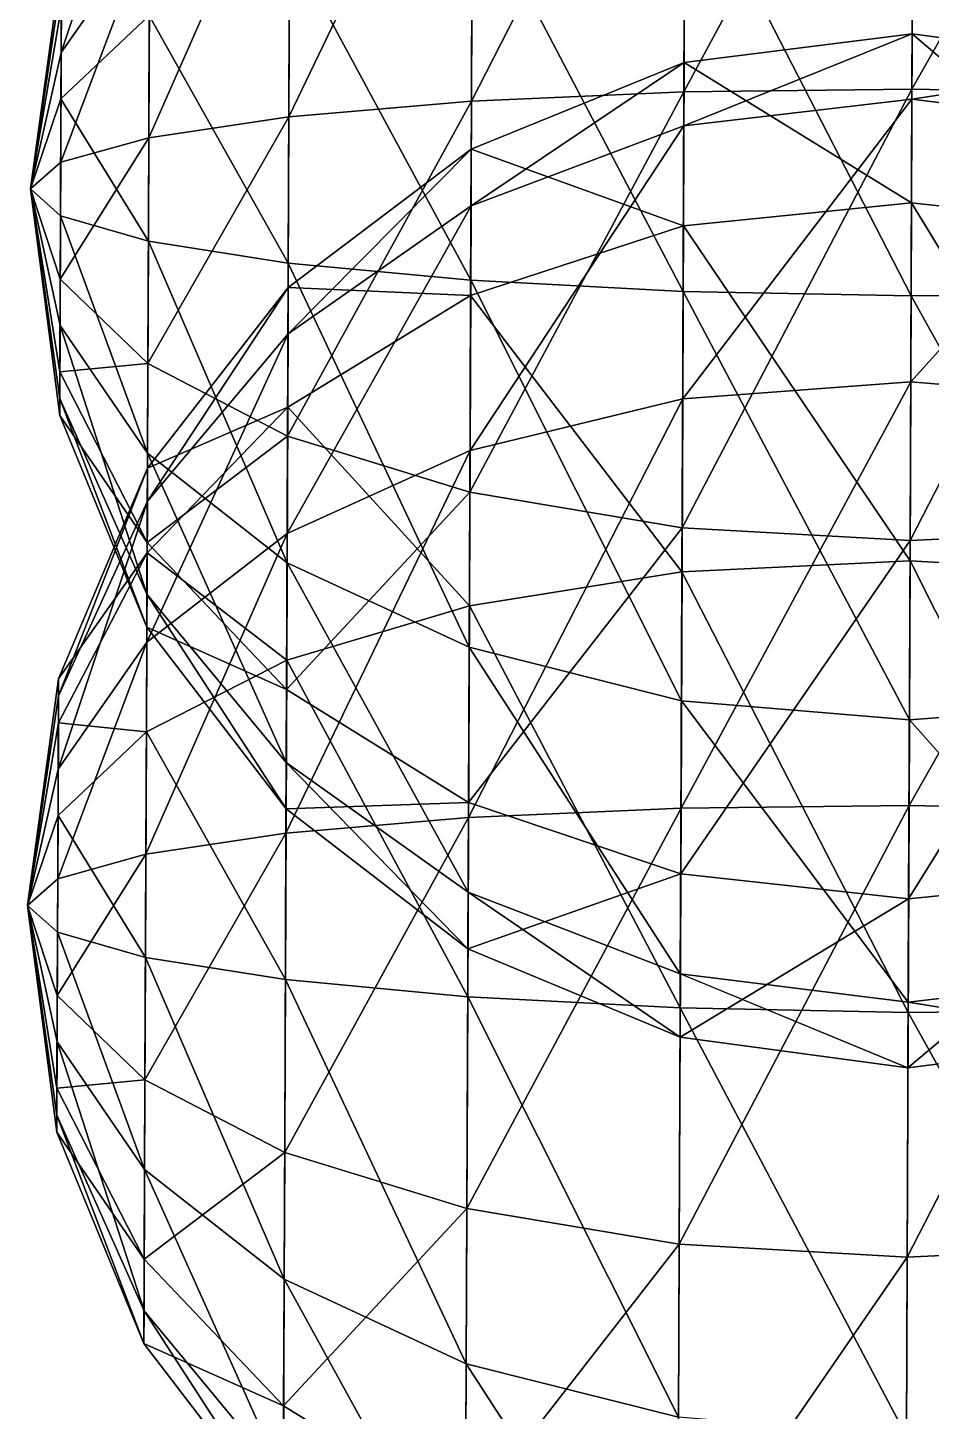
# Model space of a CAD drawing. Header units: metres. Extents: x -322 to 100, y -423 to 142.
# Drawn here: x 39.59 to 70.36, y -2.52 to 44.57 of the extents above; entities that cross this region are included whole.
import ezdxf

# ---------------------------------------------------------------- set-up
doc = ezdxf.new("R2010")
doc.units = ezdxf.units.M

msp = doc.modelspace()

# ---------------------------------------------------------------- linework, layer by layer
for points in [[(69.75841, 56.905945, -816.6804), (61.991394, 56.326256, -817.4996), (61.9344, 42.393093, -811.9441), (61.934498, 42.393192, -811.944)], [(69.75841, 56.905945, -816.6804), (61.9344, 42.393093, -811.9441), (69.699394, 42.48127, -810.9289), (69.69949, 42.48137, -810.9288)], [(77.52041, 56.262733, -817.4996), (69.75841, 56.905945, -816.6804), (69.699394, 42.48127, -810.9289), (69.69949, 42.48137, -810.9288)], [(61.991394, 56.326256, -817.4996), (54.748695, 54.563175, -819.9013), (54.697594, 42.071037, -814.9204), (54.697693, 42.071136, -814.9203)], [(61.991394, 56.326256, -817.4996), (54.697594, 42.071037, -814.9204), (61.9344, 42.393093, -811.9441), (61.934498, 42.393192, -811.944)], [(77.52041, 56.262733, -817.4996), (69.699394, 42.48127, -810.9289), (77.46341, 42.329567, -811.9441), (77.46351, 42.329666, -811.944)], [(54.748695, 54.563175, -819.9013), (48.523876, 51.736847, -823.7219), (48.482155, 41.537064, -819.655), (48.482254, 41.537163, -819.6549)], [(54.748695, 54.563175, -819.9013), (48.482155, 41.537064, -819.655), (54.697594, 42.071037, -814.9204), (54.697693, 42.071136, -814.9203)], [(43.760826, 52.84809, -834.7977), (40.736645, 46.213142, -837.6552), (40.726463, 43.72423, -834.4993), (40.726562, 43.72433, -834.4992)], [(43.760826, 52.84809, -834.7977), (40.726463, 43.72423, -834.4993), (43.741158, 48.039886, -828.70105), (43.741257, 48.039986, -828.7009)], [(48.523876, 51.736847, -823.7219), (43.741158, 48.039886, -828.70105), (43.711655, 40.82755, -825.8253), (43.711754, 40.82765, -825.8252)], [(48.523876, 51.736847, -823.7219), (43.711655, 40.82755, -825.8253), (48.482155, 41.537064, -819.655), (48.482254, 41.537163, -819.6549)], [(61.90658, 35.592976, -869.49927), (54.727097, 49.283173, -864.59045), (61.967304, 50.437176, -867.3439), (61.967403, 50.437275, -867.34375)], [(69.6706, 35.44127, -870.51447), (61.90658, 35.592976, -869.49927), (61.967304, 50.437176, -867.3439), (61.967403, 50.437275, -867.34375)], [(69.6706, 35.44127, -870.51447), (61.967304, 50.437176, -867.3439), (69.73347, 50.80912, -868.283), (69.73357, 50.80922, -868.2829)], [(77.43559, 35.52945, -869.49927), (69.6706, 35.44127, -870.51447), (69.73347, 50.80912, -868.283), (69.73357, 50.80922, -868.2829)], [(77.43559, 35.52945, -869.49927), (69.73347, 50.80912, -868.283), (77.496315, 50.373653, -867.3439), (77.496414, 50.373753, -867.34375)], [(54.672653, 35.97422, -866.52295), (48.50624, 47.425743, -860.21045), (54.727097, 49.283173, -864.59045), (54.727196, 49.28327, -864.59033)], [(61.90658, 35.592976, -869.49927), (54.672653, 35.97422, -866.52295), (54.727097, 49.283173, -864.59045), (54.727196, 49.28327, -864.59033)], [(43.741158, 48.039886, -828.70105), (40.726463, 43.72423, -834.4993), (40.711193, 39.990852, -833.01074), (40.711292, 39.99095, -833.0106)], [(43.741158, 48.039886, -828.70105), (40.711193, 39.990852, -833.01074), (43.711655, 40.82755, -825.8253), (43.711754, 40.82765, -825.8252)], [(48.461792, 36.55903, -861.7883), (43.728683, 44.991474, -854.5023), (48.50624, 47.425743, -860.21045), (48.50634, 47.425842, -860.2103)], [(54.672653, 35.97422, -866.52295), (48.461792, 36.55903, -861.7883), (48.50624, 47.425743, -860.21045), (48.50634, 47.425842, -860.2103)], [(40.732918, 45.3021, -845.36615), (39.68525, 39.083992, -840.7217), (40.739006, 46.790684, -841.63275), (40.739105, 46.790783, -841.6326)], [(40.739006, 46.790684, -841.63275), (39.68525, 39.083992, -840.7217), (40.736645, 46.213142, -837.6552), (40.736744, 46.21324, -837.6551)], [(40.736645, 46.213142, -837.6552), (39.68525, 39.083992, -840.7217), (40.726463, 43.72423, -834.4993), (40.726562, 43.72433, -834.4992)], [(40.72001, 42.14626, -847.8551), (39.68525, 39.083992, -840.7217), (40.732918, 45.3021, -845.36615), (40.733017, 45.3022, -845.366)], [(43.728683, 44.991474, -854.5023), (40.72001, 42.14626, -847.8551), (40.732918, 45.3021, -845.36615), (40.733017, 45.3022, -845.366)], [(43.69725, 37.30755, -855.61804), (40.72001, 42.14626, -847.8551), (43.728683, 44.991474, -854.5023), (43.728783, 44.991573, -854.5022)], [(48.461792, 36.55903, -861.7883), (43.69725, 37.30755, -855.61804), (43.728683, 44.991474, -854.5023), (43.728783, 44.991573, -854.5022)], [(69.70712, 44.36815, -676.2973), (61.93846, 43.38475, -676.17737), (61.929646, 41.229347, -661.333), (61.929745, 41.229446, -661.3329)], [(69.70712, 44.36815, -676.2973), (61.929646, 41.229347, -661.333), (69.698, 42.136707, -660.9293), (69.6981, 42.136806, -660.9292)], [(69.68359, 38.616707, -690.7221), (61.93846, 43.38475, -676.17737), (69.70712, 44.36815, -676.2973), (69.70722, 44.368248, -676.2972)], [(77.44475, 37.765762, -690.11066), (69.68359, 38.616707, -690.7221), (69.70712, 44.36815, -676.2973), (69.70722, 44.368248, -676.2972)], [(77.467476, 43.321228, -676.17737), (69.70712, 44.36815, -676.2973), (69.698, 42.136707, -660.9293), (69.6981, 42.136806, -660.9292)], [(77.44475, 37.765762, -690.11066), (69.70712, 44.36815, -676.2973), (77.467476, 43.321228, -676.17737), (77.467575, 43.321327, -676.17725)], [(40.726463, 43.72423, -834.4993), (39.68525, 39.083992, -840.7217), (40.711193, 39.990852, -833.01074), (40.711292, 39.99095, -833.0106)], [(61.93846, 43.38475, -676.17737), (54.690918, 40.438065, -675.82574), (54.683014, 38.505585, -662.51666), (54.683113, 38.505684, -662.51654)], [(61.93846, 43.38475, -676.17737), (54.683014, 38.505585, -662.51666), (61.929646, 41.229347, -661.333), (61.929745, 41.229446, -661.3329)], [(61.915737, 37.829285, -690.11066), (54.690918, 40.438065, -675.82574), (61.93846, 43.38475, -676.17737), (61.93856, 43.38485, -676.17725)], [(69.68359, 38.616707, -690.7221), (61.915737, 37.829285, -690.11066), (61.93846, 43.38475, -676.17737), (61.93856, 43.38485, -676.17725)], [(77.467476, 43.321228, -676.17737), (69.698, 42.136707, -660.9293), (77.45866, 41.165825, -661.333), (77.458755, 41.165924, -661.3329)], [(61.9344, 42.393093, -811.9441), (54.697594, 42.071037, -814.9204), (54.64315, 28.762093, -816.8529), (54.64325, 28.762192, -816.8528)], [(61.9344, 42.393093, -811.9441), (54.64315, 28.762093, -816.8529), (61.873676, 27.54889, -814.0995), (61.873775, 27.548988, -814.09937)], [(69.699394, 42.48127, -810.9289), (61.9344, 42.393093, -811.9441), (61.873676, 27.54889, -814.0995), (61.873775, 27.548988, -814.09937)], [(69.699394, 42.48127, -810.9289), (61.873676, 27.54889, -814.0995), (69.636536, 27.113419, -813.16034), (69.636635, 27.113518, -813.1602)], [(77.46341, 42.329567, -811.9441), (69.699394, 42.48127, -810.9289), (69.636536, 27.113419, -813.16034), (69.636635, 27.113518, -813.1602)], [(40.70374, 38.168766, -848.4326), (39.68525, 39.083992, -840.7217), (40.72001, 42.14626, -847.8551), (40.720108, 42.14636, -847.855)], [(43.69725, 37.30755, -855.61804), (40.70374, 38.168766, -848.4326), (40.72001, 42.14626, -847.8551), (40.720108, 42.14636, -847.855)], [(54.697594, 42.071037, -814.9204), (48.482155, 41.537064, -819.655), (48.437702, 30.670353, -821.2329), (48.4378, 30.670452, -821.2328)], [(54.697594, 42.071037, -814.9204), (48.437702, 30.670353, -821.2329), (54.64315, 28.762093, -816.8529), (54.64325, 28.762192, -816.8528)], [(69.698, 42.136707, -660.9293), (61.929646, 41.229347, -661.333), (61.891647, 31.940605, -649.5552), (61.891747, 31.940704, -649.55505)], [(69.698, 42.136707, -660.9293), (61.891647, 31.940605, -649.5552), (69.65866, 32.520294, -648.736), (69.65876, 32.520393, -648.7359)], [(77.46341, 42.329567, -811.9441), (69.636536, 27.113419, -813.16034), (77.40269, 27.485367, -814.0995), (77.40279, 27.485466, -814.09937)], [(77.45866, 41.165825, -661.333), (69.698, 42.136707, -660.9293), (69.65866, 32.520294, -648.736), (69.65876, 32.520393, -648.7359)], [(48.482155, 41.537064, -819.655), (43.711655, 40.82755, -825.8253), (43.68022, 33.143623, -826.94104), (43.68032, 33.143723, -826.9409)], [(48.482155, 41.537064, -819.655), (43.68022, 33.143623, -826.94104), (48.437702, 30.670353, -821.2329), (48.4378, 30.670452, -821.2328)], [(61.929646, 41.229347, -661.333), (54.683014, 38.505585, -662.51666), (54.64895, 30.177525, -651.9569), (54.649048, 30.177624, -651.9568)], [(61.929646, 41.229347, -661.333), (54.64895, 30.177525, -651.9569), (61.891647, 31.940605, -649.5552), (61.891747, 31.940704, -649.55505)], [(77.45866, 41.165825, -661.333), (69.65866, 32.520294, -648.736), (77.42066, 31.87708, -649.5552), (77.42076, 31.87718, -649.55505)], [(43.711655, 40.82755, -825.8253), (40.711193, 39.990852, -833.01074), (40.694923, 36.01336, -833.58826), (40.695023, 36.01346, -833.58813)], [(43.711655, 40.82755, -825.8253), (40.694923, 36.01336, -833.58826), (43.68022, 33.143623, -826.94104), (43.68032, 33.143723, -826.9409)], [(54.690918, 40.438065, -675.82574), (48.4584, 35.728893, -675.2663), (48.451942, 34.151028, -664.39954), (48.45204, 34.151127, -664.3994)], [(54.690918, 40.438065, -675.82574), (48.451942, 34.151028, -664.39954), (54.683014, 38.505585, -662.51666), (54.683113, 38.505684, -662.51654)], [(54.670544, 35.457172, -688.31793), (48.4584, 35.728893, -675.2663), (54.690918, 40.438065, -675.82574), (54.691017, 40.438164, -675.8256)], [(61.915737, 37.829285, -690.11066), (54.670544, 35.457172, -688.31793), (54.690918, 40.438065, -675.82574), (54.691017, 40.438164, -675.8256)], [(40.711193, 39.990852, -833.01074), (39.68525, 39.083992, -840.7217), (40.694923, 36.01336, -833.58826), (40.695023, 36.01346, -833.58813)], [(40.694923, 36.01336, -833.58826), (39.68525, 39.083992, -840.7217), (40.682014, 32.85752, -836.0772), (40.682114, 32.85762, -836.0771)], [(40.682014, 32.85752, -836.0772), (39.68525, 39.083992, -840.7217), (40.675926, 31.368938, -839.8106), (40.676025, 31.369038, -839.8105)], [(40.675926, 31.368938, -839.8106), (39.68525, 39.083992, -840.7217), (40.678288, 31.946476, -843.78815), (40.678387, 31.946575, -843.788)], [(40.678288, 31.946476, -843.78815), (39.68525, 39.083992, -840.7217), (40.68847, 34.435387, -846.94403), (40.68857, 34.435486, -846.9439)], [(40.68847, 34.435387, -846.94403), (39.68525, 39.083992, -840.7217), (40.70374, 38.168766, -848.4326), (40.70384, 38.168865, -848.4325)], [(43.667747, 30.095215, -852.7423), (40.68847, 34.435387, -846.94403), (40.70374, 38.168766, -848.4326), (40.70384, 38.168865, -848.4325)], [(43.667747, 30.095215, -852.7423), (40.70374, 38.168766, -848.4326), (43.69725, 37.30755, -855.61804), (43.69735, 37.307648, -855.6179)], [(54.683014, 38.505585, -662.51666), (48.451942, 34.151028, -664.39954), (48.42413, 27.351196, -655.7775), (48.42423, 27.351295, -655.7774)], [(54.683014, 38.505585, -662.51666), (48.42413, 27.351196, -655.7775), (54.64895, 30.177525, -651.9569), (54.649048, 30.177624, -651.9568)], [(69.63372, 26.423471, -700.3386), (61.915737, 37.829285, -690.11066), (69.68359, 38.616707, -690.7221), (69.68369, 38.616806, -690.722)], [(77.39657, 25.988003, -699.3995), (69.63372, 26.423471, -700.3386), (69.68359, 38.616707, -690.7221), (69.68369, 38.616806, -690.722)], [(69.68359, 38.616707, -690.7221), (69.68359, 38.616707, -690.7221), (69.63372, 26.423471, -700.3386), (69.63382, 26.42357, -700.3385)], [(77.39657, 25.988003, -699.3995), (69.68359, 38.616707, -690.7221), (77.44475, 37.765762, -690.11066), (77.44485, 37.76586, -690.11053)], [(61.867558, 26.051525, -699.3995), (54.670544, 35.457172, -688.31793), (61.915737, 37.829285, -690.11066), (61.915836, 37.829384, -690.11053)], [(69.63372, 26.423471, -700.3386), (61.867558, 26.051525, -699.3995), (61.915737, 37.829285, -690.11066), (61.915836, 37.829384, -690.11053)], [(61.915737, 37.829285, -690.11066), (61.915737, 37.829285, -690.11066), (61.867558, 26.051525, -699.3995), (61.867657, 26.051624, -699.39935)], [(48.420067, 26.35925, -857.72144), (43.667747, 30.095215, -852.7423), (43.69725, 37.30755, -855.61804), (43.69735, 37.307648, -855.6179)], [(48.420067, 26.35925, -857.72144), (43.69725, 37.30755, -855.61804), (48.461792, 36.55903, -861.7883), (48.46189, 36.559128, -861.7882)], [(54.62155, 23.48209, -861.54205), (48.420067, 26.35925, -857.72144), (48.461792, 36.55903, -861.7883), (48.46189, 36.559128, -861.7882)], [(54.62155, 23.48209, -861.54205), (48.461792, 36.55903, -861.7883), (54.672653, 35.97422, -866.52295), (54.672752, 35.97432, -866.5228)], [(43.68022, 33.143623, -826.94104), (40.694923, 36.01336, -833.58826), (40.682014, 32.85752, -836.0772), (40.682114, 32.85762, -836.0771)], [(61.849586, 21.659815, -863.9438), (54.62155, 23.48209, -861.54205), (54.672653, 35.97422, -866.52295), (54.672752, 35.97432, -866.5228)], [(61.849586, 21.659815, -863.9438), (54.672653, 35.97422, -866.52295), (61.90658, 35.592976, -869.49927), (61.90668, 35.593075, -869.49915)], [(48.4584, 35.728893, -675.2663), (43.66564, 29.578163, -674.5373), (43.66108, 28.46244, -666.85333), (43.66118, 28.46254, -666.8532)], [(48.4584, 35.728893, -675.2663), (43.66108, 28.46244, -666.85333), (48.451942, 34.151028, -664.39954), (48.45204, 34.151127, -664.3994)], [(48.441765, 31.662012, -685.4662), (43.66564, 29.578163, -674.5373), (48.4584, 35.728893, -675.2663), (48.4585, 35.728992, -675.2662)], [(54.670544, 35.457172, -688.31793), (48.441765, 31.662012, -685.4662), (48.4584, 35.728893, -675.2663), (48.4585, 35.728992, -675.2662)], [(54.62735, 24.897522, -696.64606), (48.441765, 31.662012, -685.4662), (54.670544, 35.457172, -688.31793), (54.670643, 35.45727, -688.3178)], [(61.867558, 26.051525, -699.3995), (54.62735, 24.897522, -696.64606), (54.670544, 35.457172, -688.31793), (54.670643, 35.45727, -688.3178)], [(54.670544, 35.457172, -688.31793), (54.670544, 35.457172, -688.31793), (54.62735, 24.897522, -696.64606), (54.62745, 24.897621, -696.64594)], [(69.611595, 21.016602, -864.76294), (61.849586, 21.659815, -863.9438), (61.90658, 35.592976, -869.49927), (61.90668, 35.593075, -869.49915)], [(69.611595, 21.016602, -864.76294), (61.90658, 35.592976, -869.49927), (69.6706, 35.44127, -870.51447), (69.6707, 35.44137, -870.51434)], [(77.3786, 21.59629, -863.9438), (69.611595, 21.016602, -864.76294), (69.6706, 35.44127, -870.51447), (69.6707, 35.44137, -870.51434)], [(77.3786, 21.59629, -863.9438), (69.6706, 35.44127, -870.51447), (77.43559, 35.52945, -869.49927), (77.43569, 35.52955, -869.49915)], [(43.64808, 25.287008, -846.6456), (40.678288, 31.946476, -843.78815), (40.68847, 34.435387, -846.94403), (40.68857, 34.435486, -846.9439)], [(43.64808, 25.287008, -846.6456), (40.68847, 34.435387, -846.94403), (43.667747, 30.095215, -852.7423), (43.667847, 30.095314, -852.7422)], [(48.451942, 34.151028, -664.39954), (43.66108, 28.46244, -666.85333), (43.64141, 23.654236, -660.75665), (43.64151, 23.654335, -660.75653)], [(48.451942, 34.151028, -664.39954), (43.64141, 23.654236, -660.75665), (48.42413, 27.351196, -655.7775), (48.42423, 27.351295, -655.7774)], [(43.68022, 33.143623, -826.94104), (40.682014, 32.85752, -836.0772), (43.65528, 27.047009, -831.74927), (43.65538, 27.047108, -831.74915)], [(48.437702, 30.670353, -821.2329), (43.68022, 33.143623, -826.94104), (43.65528, 27.047009, -831.74927), (43.65538, 27.047108, -831.74915)], [(43.65528, 27.047009, -831.74927), (40.682014, 32.85752, -836.0772), (40.675926, 31.368938, -839.8106), (40.676025, 31.369038, -839.8105)], [(69.65866, 32.520294, -648.736), (61.891647, 31.940605, -649.5552), (61.834652, 18.007442, -643.9997), (61.83475, 18.007542, -643.9996)], [(69.65866, 32.520294, -648.736), (61.834652, 18.007442, -643.9997), (69.59965, 18.095621, -642.9845), (69.59975, 18.09572, -642.9844)], [(77.42066, 31.87708, -649.5552), (69.65866, 32.520294, -648.736), (69.59965, 18.095621, -642.9845), (69.59975, 18.09572, -642.9844)], [(43.643517, 24.171288, -838.9617), (40.675926, 31.368938, -839.8106), (40.678288, 31.946476, -843.78815), (40.678387, 31.946575, -843.788)], [(43.643517, 24.171288, -838.9617), (40.678288, 31.946476, -843.78815), (43.64808, 25.287008, -846.6456), (43.64818, 25.287107, -846.6455)], [(48.406494, 23.040092, -692.26605), (43.653877, 26.702442, -681.7497), (48.441765, 31.662012, -685.4662), (48.441864, 31.662111, -685.46606)], [(48.441765, 31.662012, -685.4662), (43.653877, 26.702442, -681.7497), (43.66564, 29.578163, -674.5373), (43.66574, 29.578262, -674.5372)], [(54.62735, 24.897522, -696.64606), (48.406494, 23.040092, -692.26605), (48.441765, 31.662012, -685.4662), (48.441864, 31.662111, -685.46606)], [(48.441765, 31.662012, -685.4662), (48.441765, 31.662012, -685.4662), (48.406494, 23.040092, -692.26605), (48.406593, 23.040192, -692.2659)], [(61.891647, 31.940605, -649.5552), (54.64895, 30.177525, -651.9569), (54.597847, 17.685389, -646.97595), (54.597946, 17.685488, -646.9758)], [(61.891647, 31.940605, -649.5552), (54.597847, 17.685389, -646.97595), (61.834652, 18.007442, -643.9997), (61.83475, 18.007542, -643.9996)], [(77.42066, 31.87708, -649.5552), (69.59965, 18.095621, -642.9845), (77.36366, 17.943916, -643.9997), (77.36376, 17.944016, -643.9996)], [(43.65528, 27.047009, -831.74927), (40.675926, 31.368938, -839.8106), (43.643517, 24.171288, -838.9617), (43.643616, 24.171387, -838.96155)], [(48.437702, 30.670353, -821.2329), (43.65528, 27.047009, -831.74927), (48.40243, 22.048431, -828.0328), (48.40253, 22.04853, -828.03265)], [(54.64315, 28.762093, -816.8529), (48.437702, 30.670353, -821.2329), (48.40243, 22.048431, -828.0328), (48.40253, 22.04853, -828.03265)], [(54.64895, 30.177525, -651.9569), (48.42413, 27.351196, -655.7775), (48.38241, 17.151413, -651.71063), (48.382507, 17.151512, -651.7105)], [(54.64895, 30.177525, -651.9569), (48.38241, 17.151413, -651.71063), (54.597847, 17.685389, -646.97595), (54.597946, 17.685488, -646.9758)], [(48.39225, 19.55942, -849.0994), (43.64808, 25.287008, -846.6456), (43.667747, 30.095215, -852.7423), (43.667847, 30.095314, -852.7422)], [(48.39225, 19.55942, -849.0994), (43.667747, 30.095215, -852.7423), (48.420067, 26.35925, -857.72144), (48.420166, 26.359348, -857.7213)], [(43.66564, 29.578163, -674.5373), (40.63926, 22.405033, -673.68835), (40.636898, 21.827492, -669.7108), (40.636997, 21.82759, -669.7107)], [(43.66564, 29.578163, -674.5373), (40.636898, 21.827492, -669.7108), (43.66108, 28.46244, -666.85333), (43.66118, 28.46254, -666.8532)], [(43.653877, 26.702442, -681.7497), (40.63926, 22.405033, -673.68835), (43.66564, 29.578163, -674.5373), (43.66574, 29.578262, -674.5372)], [(54.64315, 28.762093, -816.8529), (48.40243, 22.048431, -828.0328), (54.599957, 18.20244, -825.181), (54.600056, 18.20254, -825.1809)], [(61.873676, 27.54889, -814.0995), (54.64315, 28.762093, -816.8529), (54.599957, 18.20244, -825.181), (54.600056, 18.20254, -825.1809)], [(43.66108, 28.46244, -666.85333), (40.636898, 21.827492, -669.7108), (40.626717, 19.338581, -666.55493), (40.626816, 19.33868, -666.5548)], [(43.66108, 28.46244, -666.85333), (40.626717, 19.338581, -666.55493), (43.64141, 23.654236, -660.75665), (43.64151, 23.654335, -660.75653)], [(48.42413, 27.351196, -655.7775), (43.64141, 23.654236, -660.75665), (43.611908, 16.441898, -657.8809), (43.612007, 16.441998, -657.8808)], [(48.42413, 27.351196, -655.7775), (43.611908, 16.441898, -657.8809), (48.38241, 17.151413, -651.71063), (48.382507, 17.151512, -651.7105)], [(61.873676, 27.54889, -814.0995), (54.599957, 18.20244, -825.181), (61.825497, 15.77113, -823.3883), (61.825596, 15.77123, -823.3882)], [(69.636536, 27.113419, -813.16034), (61.873676, 27.54889, -814.0995), (61.825497, 15.77113, -823.3883), (61.825596, 15.77123, -823.3882)], [(77.40269, 27.485367, -814.0995), (69.636536, 27.113419, -813.16034), (69.586655, 14.920187, -822.77686), (69.586754, 14.920287, -822.77673)], [(77.40269, 27.485367, -814.0995), (69.586655, 14.920187, -822.77686), (77.35451, 15.707607, -823.3883), (77.35461, 15.707707, -823.3882)], [(48.40243, 22.048431, -828.0328), (43.65528, 27.047009, -831.74927), (43.643517, 24.171288, -838.9617), (43.643616, 24.171387, -838.96155)], [(69.636536, 27.113419, -813.16034), (61.825497, 15.77113, -823.3883), (69.586655, 14.920187, -822.77686), (69.586754, 14.920287, -822.77673)], [(43.628937, 20.605824, -686.5579), (40.63317, 20.91645, -677.42175), (43.653877, 26.702442, -681.7497), (43.653976, 26.702541, -681.7496)], [(43.653877, 26.702442, -681.7497), (40.63317, 20.91645, -677.42175), (40.63926, 22.405033, -673.68835), (40.63936, 22.405132, -673.68823)], [(48.406494, 23.040092, -692.26605), (43.628937, 20.605824, -686.5579), (43.653877, 26.702442, -681.7497), (43.653976, 26.702541, -681.7496)], [(43.653877, 26.702442, -681.7497), (43.653877, 26.702442, -681.7497), (43.628937, 20.605824, -686.5579), (43.629036, 20.605923, -686.5578)], [(69.570854, 11.05562, -702.57007), (61.867558, 26.051525, -699.3995), (69.63372, 26.423471, -700.3386), (69.63382, 26.42357, -700.3385)], [(77.335846, 11.1438, -701.5549), (69.570854, 11.05562, -702.57007), (69.63372, 26.423471, -700.3386), (69.63382, 26.42357, -700.3385)], [(77.335846, 11.1438, -701.5549), (69.63372, 26.423471, -700.3386), (77.39657, 25.988003, -699.3995), (77.39667, 25.988102, -699.39935)], [(54.587486, 15.154034, -850.9823), (48.39225, 19.55942, -849.0994), (48.420067, 26.35925, -857.72144), (48.420166, 26.359348, -857.7213)], [(54.587486, 15.154034, -850.9823), (48.420067, 26.35925, -857.72144), (54.62155, 23.48209, -861.54205), (54.62165, 23.48219, -861.54193)], [(61.806835, 11.207324, -701.5549), (54.62735, 24.897522, -696.64606), (61.867558, 26.051525, -699.3995), (61.867657, 26.051624, -699.39935)], [(69.570854, 11.05562, -702.57007), (61.806835, 11.207324, -701.5549), (61.867558, 26.051525, -699.3995), (61.867657, 26.051624, -699.39935)], [(48.385796, 17.981552, -838.23267), (43.643517, 24.171288, -838.9617), (43.64808, 25.287008, -846.6456), (43.64818, 25.287107, -846.6455)], [(48.385796, 17.981552, -838.23267), (43.64808, 25.287008, -846.6456), (48.39225, 19.55942, -849.0994), (48.39235, 19.559519, -849.0993)], [(54.572906, 11.58857, -698.5786), (48.406494, 23.040092, -692.26605), (54.62735, 24.897522, -696.64606), (54.62745, 24.897621, -696.64594)], [(61.806835, 11.207324, -701.5549), (54.572906, 11.58857, -698.5786), (54.62735, 24.897522, -696.64606), (54.62745, 24.897621, -696.64594)], [(48.40243, 22.048431, -828.0328), (43.643517, 24.171288, -838.9617), (48.385796, 17.981552, -838.23267), (48.385895, 17.981651, -838.23254)], [(43.64141, 23.654236, -660.75665), (40.626717, 19.338581, -666.55493), (40.611446, 15.605202, -665.06635), (40.611546, 15.605302, -665.0662)], [(43.64141, 23.654236, -660.75665), (40.611446, 15.605202, -665.06635), (43.611908, 16.441898, -657.8809), (43.612007, 16.441998, -657.8808)], [(61.81159, 12.371075, -852.16595), (54.587486, 15.154034, -850.9823), (54.62155, 23.48209, -861.54205), (54.62165, 23.48219, -861.54193)], [(61.81159, 12.371075, -852.16595), (54.62155, 23.48209, -861.54205), (61.849586, 21.659815, -863.9438), (61.849686, 21.659914, -863.94366)], [(48.362045, 12.17338, -693.84393), (43.628937, 20.605824, -686.5579), (48.406494, 23.040092, -692.26605), (48.406593, 23.040192, -692.2659)], [(54.572906, 11.58857, -698.5786), (48.362045, 12.17338, -693.84393), (48.406494, 23.040092, -692.26605), (48.406593, 23.040192, -692.2659)], [(40.63317, 20.91645, -677.42175), (39.585503, 14.698341, -672.7773), (40.63926, 22.405033, -673.68835), (40.63936, 22.405132, -673.68823)], [(40.63926, 22.405033, -673.68835), (39.585503, 14.698341, -672.7773), (40.636898, 21.827492, -669.7108), (40.636997, 21.82759, -669.7107)], [(40.636898, 21.827492, -669.7108), (39.585503, 14.698341, -672.7773), (40.626717, 19.338581, -666.55493), (40.626816, 19.33868, -666.5548)], [(54.599957, 18.20244, -825.181), (48.40243, 22.048431, -828.0328), (48.385796, 17.981552, -838.23267), (48.385895, 17.981651, -838.23254)], [(69.57226, 11.40019, -852.56964), (61.81159, 12.371075, -852.16595), (61.849586, 21.659815, -863.9438), (61.849686, 21.659914, -863.94366)], [(69.57226, 11.40019, -852.56964), (61.849586, 21.659815, -863.9438), (69.611595, 21.016602, -864.76294), (69.611694, 21.0167, -864.7628)], [(77.34061, 12.307548, -852.16595), (69.611595, 21.016602, -864.76294), (77.3786, 21.59629, -863.9438), (77.3787, 21.59639, -863.94366)], [(40.620262, 17.760609, -679.9107), (39.585503, 14.698341, -672.7773), (40.63317, 20.91645, -677.42175), (40.63327, 20.91655, -677.42163)], [(43.628937, 20.605824, -686.5579), (40.620262, 17.760609, -679.9107), (40.63317, 20.91645, -677.42175), (40.63327, 20.91655, -677.42163)], [(77.34061, 12.307548, -852.16595), (69.57226, 11.40019, -852.56964), (69.611595, 21.016602, -864.76294), (69.611694, 21.0167, -864.7628)], [(43.597504, 12.921898, -687.67365), (40.620262, 17.760609, -679.9107), (43.628937, 20.605824, -686.5579), (43.629036, 20.605923, -686.5578)], [(48.362045, 12.17338, -693.84393), (43.597504, 12.921898, -687.67365), (43.628937, 20.605824, -686.5579), (43.629036, 20.605923, -686.5578)], [(40.626717, 19.338581, -666.55493), (39.585503, 14.698341, -672.7773), (40.611446, 15.605202, -665.06635), (40.611546, 15.605302, -665.0662)], [(54.579582, 13.221548, -837.6732), (48.385796, 17.981552, -838.23267), (48.39225, 19.55942, -849.0994), (48.39235, 19.559519, -849.0993)], [(54.579582, 13.221548, -837.6732), (48.39225, 19.55942, -849.0994), (54.587486, 15.154034, -850.9823), (54.587585, 15.154134, -850.9822)], [(54.599957, 18.20244, -825.181), (48.385796, 17.981552, -838.23267), (54.579582, 13.221548, -837.6732), (54.57968, 13.221648, -837.6731)], [(61.834652, 18.007442, -643.9997), (54.597847, 17.685389, -646.97595), (54.543404, 4.376441, -648.9085), (54.543503, 4.376541, -648.9084)], [(61.834652, 18.007442, -643.9997), (54.543404, 4.376441, -648.9085), (61.77393, 3.163238, -646.1551), (61.77403, 3.163337, -646.15497)], [(61.825497, 15.77113, -823.3883), (54.599957, 18.20244, -825.181), (54.579582, 13.221548, -837.6732), (54.57968, 13.221648, -837.6731)], [(69.59965, 18.095621, -642.9845), (61.834652, 18.007442, -643.9997), (61.77393, 3.163238, -646.1551), (61.77403, 3.163337, -646.15497)], [(69.59965, 18.095621, -642.9845), (61.77393, 3.163238, -646.1551), (69.53679, 2.727769, -645.21594), (69.53689, 2.727869, -645.2158)], [(77.36366, 17.943916, -643.9997), (69.59965, 18.095621, -642.9845), (69.53679, 2.727769, -645.21594), (69.53689, 2.727869, -645.2158)], [(77.36366, 17.943916, -643.9997), (69.53679, 2.727769, -645.21594), (77.30294, 3.099715, -646.1551), (77.30304, 3.099815, -646.15497)], [(40.603992, 13.783115, -680.4882), (39.585503, 14.698341, -672.7773), (40.620262, 17.760609, -679.9107), (40.62036, 17.760708, -679.9106)], [(43.597504, 12.921898, -687.67365), (40.603992, 13.783115, -680.4882), (40.620262, 17.760609, -679.9107), (40.62036, 17.760708, -679.9106)], [(54.597847, 17.685389, -646.97595), (48.38241, 17.151413, -651.71063), (48.337955, 6.284701, -653.2885), (48.338055, 6.284802, -653.2884)], [(54.597847, 17.685389, -646.97595), (48.337955, 6.284701, -653.2885), (54.543404, 4.376441, -648.9085), (54.543503, 4.376541, -648.9084)], [(48.38241, 17.151413, -651.71063), (43.611908, 16.441898, -657.8809), (43.580475, 8.757973, -658.99664), (43.580574, 8.758073, -658.9965)], [(48.38241, 17.151413, -651.71063), (43.580475, 8.757973, -658.99664), (48.337955, 6.284701, -653.2885), (48.338055, 6.284802, -653.2884)], [(43.611908, 16.441898, -657.8809), (40.611446, 15.605202, -665.06635), (40.595177, 11.62771, -665.64386), (40.595276, 11.627811, -665.64374)], [(43.611908, 16.441898, -657.8809), (40.595177, 11.62771, -665.64386), (43.580475, 8.757973, -658.99664), (43.580574, 8.758073, -658.9965)], [(40.611446, 15.605202, -665.06635), (39.585503, 14.698341, -672.7773), (40.595177, 11.62771, -665.64386), (40.595276, 11.627811, -665.64374)], [(61.825497, 15.77113, -823.3883), (54.579582, 13.221548, -837.6732), (61.802773, 10.215668, -837.3216), (61.80287, 10.215768, -837.3215)], [(69.586655, 14.920187, -822.77686), (61.825497, 15.77113, -823.3883), (61.802773, 10.215668, -837.3216), (61.80287, 10.215768, -837.3215)], [(77.35451, 15.707607, -823.3883), (69.586655, 14.920187, -822.77686), (69.563126, 9.168747, -837.20166), (69.563225, 9.168847, -837.20154)], [(77.35451, 15.707607, -823.3883), (69.563126, 9.168747, -837.20166), (77.33179, 10.152145, -837.3216), (77.33189, 10.152245, -837.3215)], [(61.802773, 10.215668, -837.3216), (54.579582, 13.221548, -837.6732), (54.587486, 15.154034, -850.9823), (54.587585, 15.154134, -850.9822)], [(61.802773, 10.215668, -837.3216), (54.587486, 15.154034, -850.9823), (61.81159, 12.371075, -852.16595), (61.811687, 12.371175, -852.16583)], [(40.595177, 11.62771, -665.64386), (39.585503, 14.698341, -672.7773), (40.582268, 8.471868, -668.1328), (40.582367, 8.471969, -668.1327)], [(40.582268, 8.471868, -668.1328), (39.585503, 14.698341, -672.7773), (40.57618, 6.983287, -671.8662), (40.57628, 6.983387, -671.8661)], [(40.57618, 6.983287, -671.8662), (39.585503, 14.698341, -672.7773), (40.57854, 7.560826, -675.84375), (40.57864, 7.560926, -675.8436)], [(40.57854, 7.560826, -675.84375), (39.585503, 14.698341, -672.7773), (40.588722, 10.049736, -678.99963), (40.58882, 10.049836, -678.9995)], [(40.588722, 10.049736, -678.99963), (39.585503, 14.698341, -672.7773), (40.603992, 13.783115, -680.4882), (40.60409, 13.783216, -680.4881)], [(69.586655, 14.920187, -822.77686), (61.802773, 10.215668, -837.3216), (69.563126, 9.168747, -837.20166), (69.563225, 9.168847, -837.20154)], [(43.568, 5.709564, -684.7979), (40.588722, 10.049736, -678.99963), (40.603992, 13.783115, -680.4882), (40.60409, 13.783216, -680.4881)], [(43.568, 5.709564, -684.7979), (40.603992, 13.783115, -680.4882), (43.597504, 12.921898, -687.67365), (43.597603, 12.921998, -687.6735)], [(48.32032, 1.973599, -689.77704), (43.568, 5.709564, -684.7979), (43.597504, 12.921898, -687.67365), (43.597603, 12.921998, -687.6735)], [(48.32032, 1.973599, -689.77704), (43.597504, 12.921898, -687.67365), (48.362045, 12.17338, -693.84393), (48.362144, 12.17348, -693.8438)], [(69.563126, 9.168747, -837.20166), (61.802773, 10.215668, -837.3216), (61.81159, 12.371075, -852.16595), (61.811687, 12.371175, -852.16583)], [(69.563126, 9.168747, -837.20166), (61.81159, 12.371075, -852.16595), (69.57226, 11.40019, -852.56964), (69.57236, 11.400291, -852.5695)], [(77.33179, 10.152145, -837.3216), (69.57226, 11.40019, -852.56964), (77.34061, 12.307548, -852.16595), (77.340706, 12.307649, -852.16583)], [(54.521805, -0.903561, -693.59766), (48.32032, 1.973599, -689.77704), (48.362045, 12.17338, -693.84393), (48.362144, 12.17348, -693.8438)], [(54.521805, -0.903561, -693.59766), (48.362045, 12.17338, -693.84393), (54.572906, 11.58857, -698.5786), (54.573006, 11.58867, -698.5785)], [(43.580475, 8.757973, -658.99664), (40.595177, 11.62771, -665.64386), (40.582268, 8.471868, -668.1328), (40.582367, 8.471969, -668.1327)], [(61.74984, -2.725836, -695.9994), (54.521805, -0.903561, -693.59766), (54.572906, 11.58857, -698.5786), (54.573006, 11.58867, -698.5785)], [(61.74984, -2.725836, -695.9994), (54.572906, 11.58857, -698.5786), (61.806835, 11.207324, -701.5549), (61.806934, 11.207424, -701.55475)], [(77.33179, 10.152145, -837.3216), (69.563126, 9.168747, -837.20166), (69.57226, 11.40019, -852.56964), (69.57236, 11.400291, -852.5695)], [(69.51185, -3.369049, -696.81854), (61.74984, -2.725836, -695.9994), (61.806835, 11.207324, -701.5549), (61.806934, 11.207424, -701.55475)], [(69.51185, -3.369049, -696.81854), (61.806835, 11.207324, -701.5549), (69.570854, 11.05562, -702.57007), (69.57095, 11.05572, -702.56995)], [(77.278854, -2.78936, -695.9994), (69.51185, -3.369049, -696.81854), (69.570854, 11.05562, -702.57007), (69.57095, 11.05572, -702.56995)], [(77.278854, -2.78936, -695.9994), (69.570854, 11.05562, -702.57007), (77.335846, 11.1438, -701.5549), (77.335945, 11.1439, -701.55475)], [(43.548332, 0.901358, -678.70123), (40.57854, 7.560826, -675.84375), (40.588722, 10.049736, -678.99963), (40.58882, 10.049836, -678.9995)], [(43.548332, 0.901358, -678.70123), (40.588722, 10.049736, -678.99963), (43.568, 5.709564, -684.7979), (43.5681, 5.709664, -684.7978)], [(43.580475, 8.757973, -658.99664), (40.582268, 8.471868, -668.1328), (43.555534, 2.661357, -663.8049), (43.555634, 2.661457, -663.80475)], [(48.337955, 6.284701, -653.2885), (43.580475, 8.757973, -658.99664), (43.555534, 2.661357, -663.8049), (43.555634, 2.661457, -663.80475)], [(43.555534, 2.661357, -663.8049), (40.582268, 8.471868, -668.1328), (40.57618, 6.983287, -671.8662), (40.57628, 6.983387, -671.8661)], [(43.54377, -0.214363, -671.0173), (40.57618, 6.983287, -671.8662), (40.57854, 7.560826, -675.84375), (40.57864, 7.560926, -675.8436)], [(43.54377, -0.214363, -671.0173), (40.57854, 7.560826, -675.84375), (43.548332, 0.901358, -678.70123), (43.54843, 0.901458, -678.7011)], [(43.555534, 2.661357, -663.8049), (40.57618, 6.983287, -671.8662), (43.54377, -0.214363, -671.0173), (43.54387, -0.214263, -671.01715)], [(48.337955, 6.284701, -653.2885), (43.555534, 2.661357, -663.8049), (48.302685, -2.337219, -660.0884), (48.302784, -2.337119, -660.08826)], [(54.543404, 4.376441, -648.9085), (48.337955, 6.284701, -653.2885), (48.302685, -2.337219, -660.0884), (48.302784, -2.337119, -660.08826)], [(48.292503, -4.826231, -681.155), (43.548332, 0.901358, -678.70123), (43.568, 5.709564, -684.7979), (43.5681, 5.709664, -684.7978)], [(48.292503, -4.826231, -681.155), (43.568, 5.709564, -684.7979), (48.32032, 1.973599, -689.77704), (48.32042, 1.973699, -689.7769)], [(54.543404, 4.376441, -648.9085), (48.302685, -2.337219, -660.0884), (54.50021, -6.18321, -657.23663), (54.50031, -6.18311, -657.2365)], [(61.77393, 3.163238, -646.1551), (54.543404, 4.376441, -648.9085), (54.50021, -6.18321, -657.23663), (54.50031, -6.18311, -657.2365)], [(61.77393, 3.163238, -646.1551), (54.50021, -6.18321, -657.23663), (61.72575, -8.614521, -655.4439), (61.72585, -8.614421, -655.4438)], [(69.53679, 2.727769, -645.21594), (61.77393, 3.163238, -646.1551), (61.72575, -8.614521, -655.4439), (61.72585, -8.614421, -655.4438)], [(77.30294, 3.099715, -646.1551), (69.53679, 2.727769, -645.21594), (69.48691, -9.465464, -654.83246), (69.48701, -9.465364, -654.83234)], [(77.30294, 3.099715, -646.1551), (69.48691, -9.465464, -654.83246), (77.25476, -8.678043, -655.4439), (77.25486, -8.677943, -655.4438)], [(48.302685, -2.337219, -660.0884), (43.555534, 2.661357, -663.8049), (43.54377, -0.214363, -671.0173), (43.54387, -0.214263, -671.01715)], [(69.53679, 2.727769, -645.21594), (61.72575, -8.614521, -655.4439), (69.48691, -9.465464, -654.83246), (69.48701, -9.465364, -654.83234)], [(54.48774, -9.231617, -683.0379), (48.292503, -4.826231, -681.155), (48.32032, 1.973599, -689.77704), (48.32042, 1.973699, -689.7769)], [(54.48774, -9.231617, -683.0379), (48.32032, 1.973599, -689.77704), (54.521805, -0.903561, -693.59766), (54.521904, -0.903461, -693.59753)], [(48.28605, -6.404098, -670.28827), (43.54377, -0.214363, -671.0173), (43.548332, 0.901358, -678.70123), (43.54843, 0.901458, -678.7011)], [(48.28605, -6.404098, -670.28827), (43.548332, 0.901358, -678.70123), (48.292503, -4.826231, -681.155), (48.292603, -4.826131, -681.1549)], [(48.302685, -2.337219, -660.0884), (43.54377, -0.214363, -671.0173), (48.28605, -6.404098, -670.28827), (48.286148, -6.403998, -670.28815)], [(61.71184, -12.014576, -684.22156), (54.48774, -9.231617, -683.0379), (54.521805, -0.903561, -693.59766), (54.521904, -0.903461, -693.59753)], [(61.71184, -12.014576, -684.22156), (54.521805, -0.903561, -693.59766), (61.74984, -2.725836, -695.9994), (61.74994, -2.725736, -695.99927)], [(54.50021, -6.18321, -657.23663), (48.302685, -2.337219, -660.0884), (48.28605, -6.404098, -670.28827), (48.286148, -6.403998, -670.28815)]]:
    msp.add_3dface(points)

doc.saveas('drawing.dxf')
